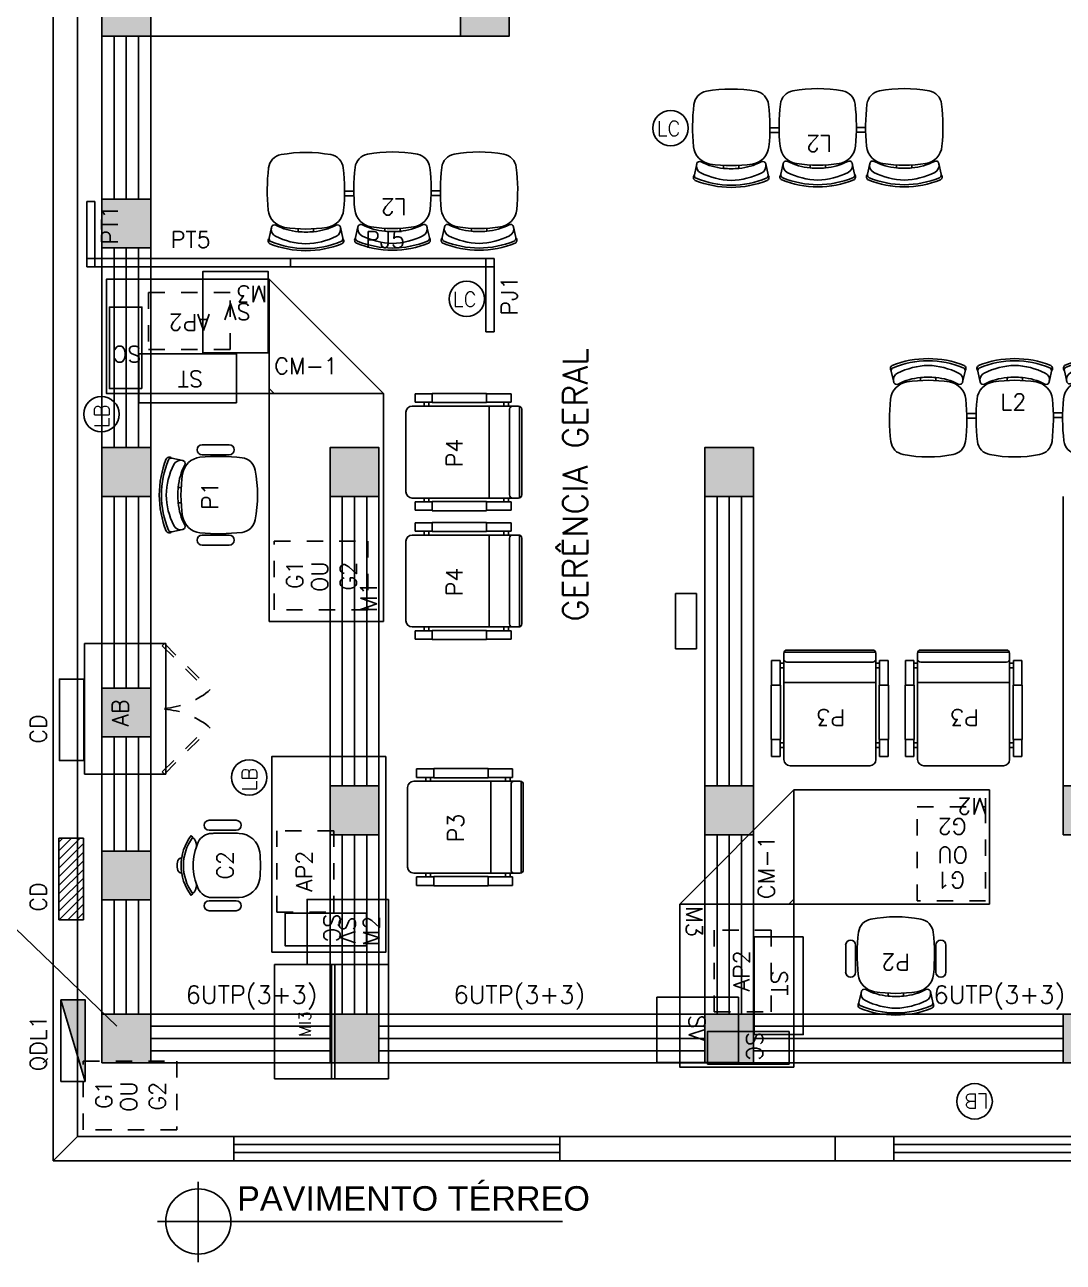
# Model space of a CAD drawing. Extents: x 16 to 124, y 36 to 90.
# Drawn here: x 102.78 to 109.15, y 65.18 to 72.77 of the extents above; entities that cross this region are included whole.
import ezdxf

# ---------------------------------------------------------------- set-up
doc = ezdxf.new("R2010")
doc.units = 0
doc.header["$LTSCALE"] = 0.02
doc.linetypes.add('HIDDEN', pattern=[0.375, 0.25, -0.125])
doc.linetypes.add('HIDDEN2', pattern=[0.1875, 0.125, -0.0625])
doc.layers.get('0').update_dxf_attribs({"linetype": 'CONTINUOUS'})
for name, color, linetype in [('42-TEXTO', 1, 'CONTINUOUS'), ('ACESSORIOS', 6, 'CONTINUOUS'), ('BLOCOS', 1, 'CONTINUOUS'), ('CADEIRAS', 6, 'CONTINUOUS'), ('CAIXAS', 7, 'CONTINUOUS'), ('CANALETAS', 4, 'CONTINUOUS'), ('CODIGO', 6, 'CONTINUOUS'), ('DIVBIOMBO', 3, 'CONTINUOUS'), ('EL-ELETRODUTO', 2, 'CONTINUOUS'), ('ESQUADRIA', 1, 'CONTINUOUS'), ('MESAS', 1, 'CONTINUOUS'), ('PAREDES', 7, 'CONTINUOUS'), ('PISO', 6, 'CONTINUOUS'), ('TEXTO', 7, 'CONTINUOUS')]:
    doc.layers.add(name, color=color, linetype=linetype)
doc.styles.add('COTAS', font='romans.shx', dxfattribs={"width": 0.75})
doc.styles.add('PAVIM', font='swiss.ttf')
doc.styles.add('ROMANS', font='simplex.shx')

# ---------------------------------------------------------------- blocks, each defined once
blk = doc.blocks.new('MI3')
at = {"layer": 'MESAS'}
for p, q in [((0.7, 0), (0, 0)), ((0, -0.7), (0, 0)), ((0.7, -0.7), (0.7, 0)), ((0.7, -0.35), (0, -0.35)), ((0.7, -0.37), (0, -0.37)), ((0.7, -0.7), (0, -0.7))]:
    blk.add_line(p, q, dxfattribs=at)
at = {"layer": 'CODIGO', "style": 'ROMANS'}
blk.add_text('MI3', height=0.07, dxfattribs=at).set_placement((0.2581, -0.2223, -0.64))
blk = doc.blocks.new('CM-1')
at = {"layer": 'MESAS'}
blk.add_lwpolyline([(-0.03, 0.7), (-0.03, 0.03), (0, 0), (0.67, 0)], close=True, dxfattribs=at)
at = {"layer": 'CODIGO', "style": 'ROMANS'}
blk.add_text('CM-1', height=0.1, dxfattribs=at).set_placement((0.0001, 0.1187))
blk = doc.blocks.new('G1OUG2')
at = {"layer": 'ACESSORIOS', "linetype": 'HIDDEN'}
blk.add_lwpolyline([(0, 0), (-0.42, 0), (-0.42, 0.575), (0, 0.575)], close=True, dxfattribs=at)
at = {"layer": 'CODIGO', "style": 'ROMANS'}
for s, p in [('G1', (-0.2929, 0.3982)), ('OU', (-0.3119, 0.245)), ('G2', (-0.3024, 0.0697))]:
    blk.add_text(s, height=0.1, dxfattribs=at).set_placement(p)
blk = doc.blocks.new('SV')
at = {"layer": 'ACESSORIOS'}
blk.add_lwpolyline([(0, 0), (0, -0.5), (0.4, -0.5), (0.4, 0)], close=True, dxfattribs=at)
at = {"layer": 'CODIGO', "style": 'ROMANS'}
blk.add_text('SV', height=0.1, dxfattribs=at).set_placement((0.107, -0.3031))
blk = doc.blocks.new('SC')
at = {"layer": 'ACESSORIOS'}
blk.add_lwpolyline([(0, 0), (0, -0.5), (0.2, -0.5), (0.2, 0)], close=True, dxfattribs=at)
at = {"layer": 'CODIGO', "style": 'ROMANS'}
blk.add_text('SC', height=0.1, dxfattribs=at).set_placement((0.0035, -0.2615))
blk = doc.blocks.new('A$C33302E0F')
at = {"layer": 'CADEIRAS'}
for p, q in [((0.1848, 0.4548), (0.1848, 0.4727)), ((0.2788, 0.4548), (0.2788, 0.4727)), ((0.7159, 0.4548), (0.7159, 0.4727)), ((0.8099, 0.4548), (0.8099, 0.4727)), ((1.247, 0.4578), (1.247, 0.4757)), ((1.341, 0.4578), (1.341, 0.4757)), ((0.4682, 0.2529), (0.5265, 0.2529)), ((0.4682, 0.2529), (0.4779, 0.2529)), ((0.9994, 0.2559), (1.0576, 0.2559)), ((0.4692, 0.2247), (0.5256, 0.2247)), ((1.0003, 0.2277), (1.0567, 0.2277))]:
    blk.add_line(p, q, dxfattribs=at)
for points in [[(0.4584, 0.5138, 0.481357), (0.4531, 0.5465, 0.097119), (0.2318, 0.5891, 0.097119), (0.0105, 0.5465, 0.481357), (0.0052, 0.5138)], [(0.1848, 0.4727, 0.100785), (0.0473, 0.4327, -0.49505), (0.0202, 0.4453), (0.0055, 0.5121, -0.365963), (0.0168, 0.5335, -0.0944), (0.2318, 0.5761, -0.0944), (0.4468, 0.5335, -0.365963), (0.4581, 0.5121), (0.4434, 0.4453, -0.49505), (0.4163, 0.4327, 0.100785), (0.2788, 0.4727, 0.100785)], [(0.444, 0.448, 0.344642), (0.419, 0.5003, 0.1068), (0.2318, 0.5474, 0.1068), (0.0446, 0.5003, 0.344642), (0.0196, 0.448)], [(0.9895, 0.5138, 0.481357), (0.9842, 0.5465, 0.097119), (0.7629, 0.5891, 0.097119), (0.5417, 0.5465, 0.481357), (0.5363, 0.5138)], [(0.7159, 0.4727, 0.100785), (0.5784, 0.4327, -0.49505), (0.5513, 0.4453), (0.5366, 0.5121, -0.365963), (0.548, 0.5335, -0.0944), (0.7629, 0.5761, -0.0944), (0.9779, 0.5335, -0.365963), (0.9892, 0.5121), (0.9746, 0.4453, -0.49505), (0.9475, 0.4327, 0.100785), (0.8099, 0.4727, 0.100785)], [(0.9752, 0.448, 0.344642), (0.9501, 0.5003, 0.1068), (0.7629, 0.5474, 0.1068), (0.5758, 0.5003, 0.344642), (0.5507, 0.448)], [(1.5206, 0.5168, 0.481357), (1.5153, 0.5495, 0.097119), (1.294, 0.5921, 0.097119), (1.0728, 0.5495, 0.481357), (1.0675, 0.5168)], [(1.247, 0.4757, 0.100785), (1.1095, 0.4357, -0.49505), (1.0824, 0.4483), (1.0677, 0.5151, -0.365963), (1.0791, 0.5365, -0.0944), (1.294, 0.5791, -0.0944), (1.509, 0.5365, -0.365963), (1.5203, 0.5151), (1.5057, 0.4483, -0.49505), (1.4786, 0.4357, 0.100785), (1.341, 0.4757, 0.100785)], [(1.5063, 0.451, 0.344642), (1.4812, 0.5032, 0.1068), (1.294, 0.5504, 0.1068), (1.1069, 0.5032, 0.344642), (1.0818, 0.451)]]:
    blk.add_lwpolyline(points, format="xyb", dxfattribs=at)
for points in [[(0.1008, 0.4459, 0.340817), (0.0005, 0.3401, 0.05523), (0.0028, 0.0813, 0.328643), (0.0792, 0, 0.09095), (0.3844, 0, 0.328643), (0.4608, 0.0813, 0.05523), (0.4631, 0.3401, 0.340817), (0.3628, 0.4459, 0.077917)], [(0.6319, 0.4459, 0.340817), (0.5316, 0.3401, 0.05523), (0.5339, 0.0813, 0.328643), (0.6103, 0, 0.09095), (0.9156, 0, 0.328643), (0.9919, 0.0813, 0.05523), (0.9942, 0.3401, 0.340817), (0.894, 0.4459, 0.077917)], [(1.163, 0.4489, 0.340817), (1.0627, 0.343, 0.05523), (1.065, 0.0843, 0.328643), (1.1414, 0.003, 0.09095), (1.4467, 0.003, 0.328643), (1.523, 0.0843, 0.05523), (1.5254, 0.343, 0.340817), (1.4251, 0.4489, 0.077917)]]:
    blk.add_lwpolyline(points, format="xyb", close=True, dxfattribs=at)
for centre in [(0.2318, -0.0397), (0.7629, -0.0397), (1.294, -0.0367)]:
    blk.add_arc(centre, 0.5146, 84.75947, 95.24053, dxfattribs=at)
at = {"layer": 'CODIGO', "style": 'ROMANS'}
blk.add_text('L2', height=0.1, dxfattribs=at).set_placement((0.6757, 0.2737))
blk = doc.blocks.new('AP2')
at = {"layer": 'ACESSORIOS', "linetype": 'HIDDEN'}
blk.add_lwpolyline([(0, 0), (0, -0.35), (0.5, -0.35), (0.5, 0)], close=True, dxfattribs=at)
at = {"layer": 'CODIGO', "style": 'ROMANS'}
blk.add_text('AP2', height=0.1, dxfattribs=at).set_placement((0.1246, -0.2173))
blk = doc.blocks.new('C2')
at = {"layer": 'CADEIRAS'}
for p, q in [((-0.1982, -0.0915), (-0.2039, -0.084)), ((-0.1822, -0.1051), (-0.1916, -0.0924)), ((0.141, -0.1051), (0.1505, -0.0924)), ((0.1571, -0.0915), (0.1627, -0.084)), ((-0.2978, -0.3612), (-0.2978, -0.1947)), ((-0.2367, -0.3612), (-0.2367, -0.1947)), ((0.1956, -0.3612), (0.1956, -0.1947)), ((0.2567, -0.3612), (0.2567, -0.1947)), ((-0.218, -0.3574), (-0.218, -0.237)), ((0.1768, -0.237), (0.1768, -0.3574))]:
    blk.add_line(p, q, dxfattribs=at)
for centre, radius, start, end in [((-0.0206, -0.3284), 0.329, 86.41668, 93.58332), ((-0.0206, -0.3284), 0.3055, 53.1301, 126.8699), ((-0.0206, -0.3284), 0.2914, 54.0396, 125.9604), ((-0.0394, -0.0281), 0.0282, 93.58332, 176.62809), ((-0.0018, -0.0281), 0.0282, 3.37191, 86.41668), ((-0.1236, -0.2134), 0.094, 114.93883, 178.30739), ((-0.1944, -0.0887), 0.0047, 216.8699, 305.9604), ((-0.1458, -0.0545), 0.0623, 234.34051, 285.73963), ((-0.0206, -0.435), 0.3384, 90, 114.93883), ((-0.0206, -0.435), 0.3384, 65.06117, 90), ((0.1047, -0.0545), 0.0623, 254.26037, 305.65949), ((0.0825, -0.2134), 0.094, 1.69261, 65.06117), ((0.1533, -0.0887), 0.0047, 234.0396, 323.1301), ((-0.2672, -0.1947), 0.0306, 0, 180), ((0.675, -0.237), 0.893, 178.30739, 180), ((-0.7162, -0.237), 0.893, 0, 1.69261), ((0.2261, -0.1947), 0.0306, 0, 180), ((-0.2672, -0.3612), 0.0306, 180, 0), ((0.487, -0.3574), 0.705, 180, 181.72928), ((-0.0861, -0.3747), 0.1316, 181.72928, 263.15503), ((0.045, -0.3747), 0.1316, 276.84497, 358.27072), ((-0.5282, -0.3574), 0.705, 358.27072, 360), ((0.2261, -0.3612), 0.0306, 180, 0), ((-0.0206, 0.1713), 0.6815, 263.15503, 270), ((-0.0206, 0.1713), 0.6815, 270, 276.84497)]:
    blk.add_arc(centre, radius, start, end, dxfattribs=at)
at = {"layer": 'CODIGO', "style": 'ROMANS'}
blk.add_text('C2', height=0.1, dxfattribs=at).set_placement((-0.1076, -0.3426))
blk = doc.blocks.new('P1')
at = {"layer": 'CADEIRAS'}
for p, q in [((0, 0), (0, 0.0179)), ((0.094, 0), (0.094, 0.0179)), ((-0.2599, -0.2945), (-0.2599, -0.128)), ((-0.1988, -0.2945), (-0.1988, -0.128)), ((0.2939, -0.2945), (0.2939, -0.128)), ((0.355, -0.2945), (0.355, -0.128))]:
    blk.add_line(p, q, dxfattribs=at)
for points in [[(0.2736, 0.059, 0.481357), (0.2683, 0.0917, 0.097119), (0.047, 0.1343, 0.097119), (-0.1743, 0.0917, 0.481357), (-0.1796, 0.059)], [(0, 0.0179, 0.100785), (-0.1375, -0.0221, -0.49505), (-0.1646, -0.0095), (-0.1793, 0.0573, -0.365963), (-0.168, 0.0787, -0.0944), (0.047, 0.1213, -0.0944), (0.262, 0.0787, -0.365963), (0.2733, 0.0573), (0.2586, -0.0095, -0.49505), (0.2315, -0.0221, 0.100785), (0.094, 0.0179, 0.100785)], [(0.2592, -0.0068, 0.344642), (0.2342, 0.0454, 0.1068), (0.047, 0.0925, 0.1068), (-0.1402, 0.0454, 0.344642), (-0.1652, -0.0068)]]:
    blk.add_lwpolyline(points, format="xyb", dxfattribs=at)
blk.add_lwpolyline([(-0.084, -0.0089, 0.340817), (-0.1843, -0.1148, 0.05523), (-0.182, -0.3735, 0.328643), (-0.1056, -0.4548, 0.09095), (0.1996, -0.4548, 0.328643), (0.276, -0.3735, 0.05523), (0.2783, -0.1148, 0.340817), (0.178, -0.0089, 0.077917)], format="xyb", close=True, dxfattribs=at)
for centre, radius, start, end in [((0.047, -0.4945), 0.5146, 84.75947, 95.24053), ((-0.2294, -0.128), 0.0306, 0, 180), ((0.3245, -0.128), 0.0306, 0, 180), ((-0.2294, -0.2945), 0.0306, 180, 0), ((0.3245, -0.2945), 0.0306, 180, 0)]:
    blk.add_arc(centre, radius, start, end, dxfattribs=at)
at = {"layer": 'CODIGO', "style": 'ROMANS'}
blk.add_text('P1', height=0.1, dxfattribs=at).set_placement((-0.0456, -0.2262))
blk = doc.blocks.new('AB')
at = {"layer": 'CODIGO', "linetype": 'HIDDEN2'}
for p, q in [((0, -0.491), (0.281, -0.7729)), ((0.0127, -0.4782), (0.2937, -0.7602)), ((0.7873, -0.4782), (0.5063, -0.7602)), ((0.8, -0.491), (0.519, -0.7729)), ((0.281, -0.7729), (0.2937, -0.7602)), ((0.519, -0.7729), (0.5063, -0.7602))]:
    blk.add_line(p, q, dxfattribs=at)
for centre, start, end in [((-0.0946, -0.4559), 321.91991, 355.92269), ((0.8946, -0.4559), 184.07731, 218.08009)]:
    blk.add_arc(centre, 0.4933, start, end, dxfattribs=at)
at = {"layer": 'MESAS'}
for p, q in [((0, 0), (0.8, 0)), ((0, 0), (0, -0.5)), ((0.8, 0), (0.8, -0.5)), ((0, -0.5), (0.013, -0.5)), ((0.013, -0.5), (0.782, -0.5)), ((0.782, -0.5), (0.8, -0.5)), ((0.8, -0.5), (0.787, -0.5))]:
    blk.add_line(p, q, dxfattribs=at)
at = {"layer": 'MESAS', "linetype": 'HIDDEN2'}
for p, q in [((0.0127, -0.4782), (0, -0.491)), ((0.7873, -0.4782), (0.8, -0.491))]:
    blk.add_line(p, q, dxfattribs=at)
at = {"layer": 'CODIGO', "style": 'ROMANS'}
blk.add_text('AB', height=0.1, dxfattribs=at).set_placement((0.291, -0.2702))
blk = doc.blocks.new('LB')
at = {"layer": 'ACESSORIOS'}
blk.add_circle((0, 0), 0.1086, dxfattribs=at)
at = {"layer": 'CODIGO', "style": 'ROMANS'}
blk.add_text('LB', height=0.09, dxfattribs=at).set_placement((-0.0855, -0.047))
blk = doc.blocks.new('ST')
at = {"layer": 'ACESSORIOS'}
blk.add_lwpolyline([(0, 0), (0, -0.3), (0.6, -0.3), (0.6, 0)], close=True, dxfattribs=at)
at = {"layer": 'CODIGO', "style": 'ROMANS'}
blk.add_text('ST', height=0.1, dxfattribs=at).set_placement((0.2067, -0.1973))
blk = doc.blocks.new('M3')
at = {"layer": 'MESAS'}
blk.add_lwpolyline([(0, 0), (0, 0.7), (1, 0.7), (1, 0)], close=True, dxfattribs=at)
at = {"layer": 'CODIGO', "style": 'ROMANS'}
blk.add_text('M3', height=0.1, dxfattribs=at).set_placement((0.0126, 0.0393))
blk = doc.blocks.new('M2')
at = {"layer": 'MESAS'}
blk.add_lwpolyline([(0, 0), (0, 0.7), (1.2, 0.7), (1.2, 0)], close=True, dxfattribs=at)
at = {"layer": 'CODIGO', "style": 'ROMANS'}
blk.add_text('M2', height=0.1, dxfattribs=at).set_placement((0.0072, 0.0501))
blk = doc.blocks.new('P3')
at = {"layer": 'CADEIRAS'}
for p, q in [((0, 0), (0, -0.1057)), ((0, 0), (0.0517, 0)), ((0.0517, 0), (0.0517, -0.1057)), ((0.0752, -0.6353), (0.0752, 0.0183)), ((0.1128, 0.0559), (0.6016, 0.0559)), ((0.6392, -0.6353), (0.6392, 0.0183)), ((0.6627, 0), (0.7144, 0)), ((0.6627, 0), (0.6627, -0.1057)), ((0.7144, 0), (0.7144, -0.1057)), ((0.0517, -0.0557), (0.0752, -0.0557)), ((0.6392, -0.0557), (0.6627, -0.0557)), ((-0.0023, -0.4387), (-0.0023, -0.1057)), ((-0.0023, -0.1057), (0.054, -0.1057)), ((0.0517, -0.0839), (0.0752, -0.0839)), ((0.054, -0.4387), (0.054, -0.1057)), ((0.6392, -0.0839), (0.6627, -0.0839)), ((0.6604, -0.1057), (0.7167, -0.1057)), ((0.6604, -0.4387), (0.6604, -0.1057)), ((0.7167, -0.4387), (0.7167, -0.1057)), ((-0.0023, -0.4387), (0.054, -0.4387)), ((0, -0.4387), (0, -0.5891)), ((0.0517, -0.4387), (0.0517, -0.5891)), ((0.0752, -0.4545), (0.6392, -0.4545)), ((0.6604, -0.4387), (0.7167, -0.4387)), ((0.6627, -0.4387), (0.6627, -0.5891)), ((0.7144, -0.4387), (0.7144, -0.5891)), ((0, -0.5891), (0.0517, -0.5891)), ((0.0517, -0.5448), (0.0752, -0.5448)), ((0.0517, -0.573), (0.0752, -0.573)), ((0.6204, -0.5792), (0.094, -0.5792)), ((0.6627, -0.5448), (0.6392, -0.5448)), ((0.6627, -0.573), (0.6392, -0.573)), ((0.6627, -0.5891), (0.7144, -0.5891)), ((0.6381, -0.6416), (0.0763, -0.6416)), ((0.6204, -0.6541), (0.094, -0.6541))]:
    blk.add_line(p, q, dxfattribs=at)
for centre, radius, start, end in [((0.1128, 0.0183), 0.0376, 90, 180), ((0.6016, 0.0183), 0.0376, 0, 90), ((0.094, -0.598), 0.0188, 90, 180), ((0.6204, -0.598), 0.0188, 0, 90), ((0.094, -0.6353), 0.0188, 180, 270), ((0.6204, -0.6353), 0.0188, 270, 0)]:
    blk.add_arc(centre, radius, start, end, dxfattribs=at)
at = {"layer": 'CODIGO', "style": 'ROMANS'}
blk.add_text('P3', height=0.1, dxfattribs=at).set_placement((0.2635, -0.2902))
blk = doc.blocks.new('P2')
at = {"layer": 'CADEIRAS'}
for p, q in [((0, 0), (0, 0.0179)), ((0.094, 0), (0.094, 0.0179)), ((-0.2599, -0.2945), (-0.2599, -0.128)), ((-0.1988, -0.2945), (-0.1988, -0.128)), ((0.2939, -0.2945), (0.2939, -0.128)), ((0.355, -0.2945), (0.355, -0.128))]:
    blk.add_line(p, q, dxfattribs=at)
for points in [[(0.2736, 0.059, 0.481357), (0.2683, 0.0917, 0.097119), (0.047, 0.1343, 0.097119), (-0.1743, 0.0917, 0.481357), (-0.1796, 0.059)], [(0, 0.0179, 0.100785), (-0.1375, -0.0221, -0.49505), (-0.1646, -0.0095), (-0.1793, 0.0573, -0.365963), (-0.168, 0.0787, -0.0944), (0.047, 0.1213, -0.0944), (0.262, 0.0787, -0.365963), (0.2733, 0.0573), (0.2586, -0.0095, -0.49505), (0.2315, -0.0221, 0.100785), (0.094, 0.0179, 0.100785)], [(0.2592, -0.0068, 0.344642), (0.2342, 0.0454, 0.1068), (0.047, 0.0925, 0.1068), (-0.1402, 0.0454, 0.344642), (-0.1652, -0.0068)]]:
    blk.add_lwpolyline(points, format="xyb", dxfattribs=at)
blk.add_lwpolyline([(-0.084, -0.0089, 0.340817), (-0.1843, -0.1148, 0.05523), (-0.182, -0.3735, 0.328643), (-0.1056, -0.4548, 0.09095), (0.1996, -0.4548, 0.328643), (0.276, -0.3735, 0.05523), (0.2783, -0.1148, 0.340817), (0.178, -0.0089, 0.077917)], format="xyb", close=True, dxfattribs=at)
for centre, radius, start, end in [((0.047, -0.4945), 0.5146, 84.75947, 95.24053), ((-0.2294, -0.128), 0.0306, 0, 180), ((0.3245, -0.128), 0.0306, 0, 180), ((-0.2294, -0.2945), 0.0306, 180, 0), ((0.3245, -0.2945), 0.0306, 180, 0)]:
    blk.add_arc(centre, radius, start, end, dxfattribs=at)
at = {"layer": 'CODIGO', "style": 'ROMANS'}
blk.add_text('P2', height=0.1, dxfattribs=at).set_placement((-0.0398, -0.2408))
blk = doc.blocks.new('LC')
at = {"layer": 'ACESSORIOS'}
blk.add_circle((0, 0), 0.1086, dxfattribs=at)
at = {"layer": 'CODIGO', "style": 'ROMANS'}
blk.add_text('LC', height=0.09, dxfattribs=at).set_placement((-0.0855, -0.047))

msp = doc.modelspace()

# ---------------------------------------------------------------- hatches: boundary and pattern name
at = {"layer": 'CAIXAS'}
for color, points in [(5, [(103.55348, 72.7031), (103.55348, 73.0031), (103.25348, 73.0031), (103.25348, 72.7031)]), (5, [(105.75348, 72.7031), (105.75348, 73.0031), (105.45348, 73.0031), (105.45348, 72.7031)]), (4, [(103.55348, 71.4031), (103.55348, 71.7031), (103.25348, 71.7031), (103.25348, 71.4031)]), (4, [(103.55348, 69.8781), (103.55348, 70.1781), (103.25348, 70.1781), (103.25348, 69.8781)]), (4, [(104.95348, 69.8781), (104.95348, 70.1781), (104.65348, 70.1781), (104.65348, 69.8781)]), (4, [(107.25348, 69.8781), (107.25348, 70.1781), (106.95348, 70.1781), (106.95348, 69.8781)]), (5, [(103.55348, 68.4031), (103.55348, 68.7031), (103.25348, 68.7031), (103.25348, 68.4031)]), (4, [(104.95348, 67.8031), (104.95348, 68.1031), (104.65348, 68.1031), (104.65348, 67.8031)]), (4, [(107.25348, 67.8031), (107.25348, 68.1031), (106.95348, 68.1031), (106.95348, 67.8031)]), (4, [(109.45348, 67.8031), (109.45348, 68.1031), (109.15348, 68.1031), (109.15348, 67.8031)]), (5, [(103.55348, 67.4031), (103.55348, 67.7031), (103.25348, 67.7031), (103.25348, 67.4031)]), (256, [(103.15154, 66.29025), (103.15154, 66.79025), (103.00154, 66.79025)]), (5, [(103.55348, 66.4031), (103.55348, 66.7031), (103.25348, 66.7031), (103.25348, 66.4031)]), (5, [(104.95348, 66.4031), (104.95348, 66.7031), (104.65348, 66.7031), (104.65348, 66.4031)]), (5, [(107.25348, 66.4031), (107.25348, 66.7031), (106.95348, 66.7031), (106.95348, 66.4031)]), (5, [(109.45348, 66.4031), (109.45348, 66.7031), (109.15348, 66.7031), (109.15348, 66.4031)])]:
    msp.add_hatch(color=color, dxfattribs=at).paths.add_polyline_path(points)
h = msp.add_hatch(dxfattribs=at)
h.set_pattern_fill('ANSI31', color=256, scale=0.3, angle=180, style=0)
h.set_pattern_definition([(225, (176.994296, 37.393534), (0.026516504, -0.026516504), [])])
h.paths.add_polyline_path([(103.06945, 67.28172), (103.13979, 67.28172), (103.13979, 67.78172), (103.06945, 67.78172)])
h.paths.add_polyline_path([(102.98979, 67.28172), (103.06945, 67.28172), (103.06945, 67.78172), (102.98979, 67.78172)])

# ---------------------------------------------------------------- linework, layer by layer
at = {"layer": 'CADEIRAS'}
for p, q in [((105.17564, 70.50787), (105.2813, 70.50787)), ((105.17564, 70.45617), (105.17564, 70.50787)), ((105.17564, 70.45617), (105.2813, 70.45617)), ((105.23139, 70.43267), (105.23139, 70.45617)), ((105.25959, 70.43267), (105.25959, 70.45617)), ((105.61437, 70.51018), (105.2813, 70.51018)), ((105.2813, 70.45387), (105.2813, 70.51018)), ((105.61437, 70.45387), (105.2813, 70.45387)), ((105.61437, 70.45387), (105.61437, 70.51018)), ((105.61437, 70.50787), (105.76478, 70.50787)), ((105.61437, 70.45617), (105.76478, 70.45617)), ((105.72041, 70.45617), (105.72041, 70.43267)), ((105.74861, 70.45617), (105.74861, 70.43267)), ((105.76478, 70.45617), (105.76478, 70.50787)), ((105.11973, 69.90627), (105.11973, 70.39507)), ((105.81094, 70.43267), (105.15733, 70.43267)), ((105.63016, 69.86867), (105.63016, 70.43267)), ((105.75482, 70.41387), (105.75482, 69.88747)), ((105.81729, 70.43157), (105.81729, 69.86978)), ((105.82974, 70.41387), (105.82974, 69.88747)), ((105.81094, 69.86867), (105.15733, 69.86867)), ((105.17564, 69.79347), (105.17564, 69.84517)), ((105.17564, 69.84517), (105.2813, 69.84517)), ((105.23139, 69.84517), (105.23139, 69.86867)), ((105.25959, 69.84517), (105.25959, 69.86867)), ((105.61437, 69.84748), (105.2813, 69.84748)), ((105.2813, 69.79117), (105.2813, 69.84748)), ((105.61437, 69.79117), (105.61437, 69.84748)), ((105.61437, 69.84517), (105.76478, 69.84517)), ((105.72041, 69.84517), (105.72041, 69.86867)), ((105.74861, 69.84517), (105.74861, 69.86867)), ((105.76478, 69.79347), (105.76478, 69.84517)), ((105.17564, 69.79347), (105.2813, 69.79347)), ((105.61437, 69.79117), (105.2813, 69.79117)), ((105.61437, 69.79347), (105.76478, 69.79347)), ((105.17564, 69.717), (105.2813, 69.717)), ((105.17564, 69.6653), (105.17564, 69.717)), ((105.61437, 69.7193), (105.2813, 69.7193)), ((105.2813, 69.66299), (105.2813, 69.7193)), ((105.61437, 69.66299), (105.61437, 69.7193)), ((105.61437, 69.717), (105.76478, 69.717)), ((105.76478, 69.6653), (105.76478, 69.717)), ((105.81094, 69.6418), (105.15733, 69.6418)), ((105.17564, 69.6653), (105.2813, 69.6653)), ((105.23139, 69.6418), (105.23139, 69.6653)), ((105.25959, 69.6418), (105.25959, 69.6653)), ((105.61437, 69.66299), (105.2813, 69.66299)), ((105.61437, 69.6653), (105.76478, 69.6653)), ((105.63016, 69.0778), (105.63016, 69.6418)), ((105.72041, 69.6653), (105.72041, 69.6418)), ((105.74861, 69.6653), (105.74861, 69.6418)), ((105.75482, 69.623), (105.75482, 69.0966)), ((105.81729, 69.64069), (105.81729, 69.0789)), ((105.82974, 69.623), (105.82974, 69.0966)), ((105.11973, 69.1154), (105.11973, 69.6042)), ((105.81094, 69.0778), (105.15733, 69.0778)), ((105.17564, 69.0026), (105.17564, 69.0543)), ((105.17564, 69.0543), (105.2813, 69.0543)), ((105.23139, 69.0543), (105.23139, 69.0778)), ((105.25959, 69.0543), (105.25959, 69.0778)), ((105.61437, 69.0566), (105.2813, 69.0566)), ((105.2813, 69.00029), (105.2813, 69.0566)), ((105.61437, 69.00029), (105.61437, 69.0566)), ((105.61437, 69.0543), (105.76478, 69.0543)), ((105.72041, 69.0543), (105.72041, 69.0778)), ((105.74861, 69.0543), (105.74861, 69.0778)), ((105.76478, 69.0026), (105.76478, 69.0543)), ((105.17564, 69.0026), (105.2813, 69.0026)), ((105.61437, 69.00029), (105.2813, 69.00029)), ((105.61437, 69.0026), (105.76478, 69.0026))]:
    msp.add_line(p, q, dxfattribs=at)
for centre, radius, start, end in [((105.15733, 70.39507), 0.0376, 90, 180), ((105.77362, 70.41387), 0.0188, 90, 180), ((105.81094, 70.41387), 0.0188, 0, 90), ((105.15733, 69.90627), 0.0376, 180, 270), ((105.77362, 69.88747), 0.0188, 180, 270), ((105.81094, 69.88747), 0.0188, 270, 0), ((105.15733, 69.6042), 0.0376, 90, 180), ((105.77362, 69.623), 0.0188, 90, 180), ((105.81094, 69.623), 0.0188, 0, 90), ((105.15733, 69.1154), 0.0376, 180, 270), ((105.77362, 69.0966), 0.0188, 180, 270), ((105.81094, 69.0966), 0.0188, 270, 0)]:
    msp.add_arc(centre, radius, start, end, dxfattribs=at)
at = {"layer": 'CAIXAS'}
msp.add_line((103.15154, 66.29025), (103.00154, 66.79025), dxfattribs=at)
for points in [[(103.25348, 72.7031), (103.25348, 73.0031), (103.55348, 73.0031), (103.55348, 72.7031)], [(105.45348, 72.7031), (105.45348, 73.0031), (105.75348, 73.0031), (105.75348, 72.7031)], [(103.25348, 71.4031), (103.25348, 71.7031), (103.55348, 71.7031), (103.55348, 71.4031)], [(103.25348, 69.8781), (103.25348, 70.1781), (103.55348, 70.1781), (103.55348, 69.8781)], [(104.65348, 69.8781), (104.65348, 70.1781), (104.95348, 70.1781), (104.95348, 69.8781)], [(106.95348, 69.8781), (106.95348, 70.1781), (107.25348, 70.1781), (107.25348, 69.8781)], [(103.14317, 68.25845), (102.99317, 68.25845), (102.99317, 68.75845), (103.14317, 68.75845)], [(103.25348, 68.4031), (103.25348, 68.7031), (103.55348, 68.7031), (103.55348, 68.4031)], [(104.65348, 67.8031), (104.65348, 68.1031), (104.95348, 68.1031), (104.95348, 67.8031)], [(106.95348, 67.8031), (106.95348, 68.1031), (107.25348, 68.1031), (107.25348, 67.8031)], [(109.15348, 67.8031), (109.15348, 68.1031), (109.45348, 68.1031), (109.45348, 67.8031)], [(103.13979, 67.28172), (102.98979, 67.28172), (102.98979, 67.78172), (103.13979, 67.78172)], [(103.25348, 67.4031), (103.25348, 67.7031), (103.55348, 67.7031), (103.55348, 67.4031)], [(103.15154, 66.29025), (103.00154, 66.29025), (103.00154, 66.79025), (103.15154, 66.79025)], [(103.25348, 66.4031), (103.25348, 66.7031), (103.55348, 66.7031), (103.55348, 66.4031)], [(104.65348, 66.4031), (104.65348, 66.7031), (104.95348, 66.7031), (104.95348, 66.4031)], [(106.95348, 66.4031), (106.95348, 66.7031), (107.25348, 66.7031), (107.25348, 66.4031)], [(109.15348, 66.4031), (109.15348, 66.7031), (109.45348, 66.7031), (109.45348, 66.4031)]]:
    msp.add_lwpolyline(points, close=True, dxfattribs=at)
at = {"layer": 'CANALETAS'}
for p, q in [((103.25348, 72.7031), (103.25348, 71.7031)), ((103.32848, 72.7031), (103.32848, 71.7031)), ((103.40348, 72.7031), (103.40348, 71.7031)), ((103.47848, 72.7031), (103.47848, 71.7031)), ((103.55348, 72.7031), (105.45348, 72.7031)), ((103.55348, 72.7031), (103.55348, 71.7031)), ((103.25348, 71.4031), (103.25348, 70.1781)), ((103.32848, 71.4031), (103.32848, 70.1781)), ((103.40348, 71.4031), (103.40348, 70.1781)), ((103.47848, 71.4031), (103.47848, 70.1781)), ((103.55348, 71.4031), (103.55348, 70.1781)), ((103.25348, 68.7031), (103.25348, 69.8781)), ((103.32848, 68.7031), (103.32848, 69.8781)), ((103.40348, 68.7031), (103.40348, 69.8781)), ((103.47848, 68.7031), (103.47848, 69.8781)), ((103.55348, 68.7031), (103.55348, 69.8781)), ((104.65348, 68.1031), (104.65348, 69.8781)), ((104.72848, 68.1031), (104.72848, 69.8781)), ((104.80348, 68.1031), (104.80348, 69.8781)), ((104.87848, 68.1031), (104.87848, 69.8781)), ((104.95348, 68.1031), (104.95348, 69.8781)), ((106.95348, 68.1031), (106.95348, 69.8781)), ((107.02848, 68.1031), (107.02848, 69.8781)), ((107.10348, 68.1031), (107.10348, 69.8781)), ((107.17848, 68.1031), (107.17848, 69.8781)), ((107.25348, 68.1031), (107.25348, 69.8781)), ((109.15348, 68.1031), (109.15348, 69.8781)), ((103.25348, 67.7031), (103.25348, 68.4031)), ((103.32848, 67.7031), (103.32848, 68.4031)), ((103.40348, 67.7031), (103.40348, 68.4031)), ((103.47848, 67.7031), (103.47848, 68.4031)), ((103.55348, 67.7031), (103.55348, 68.4031)), ((104.65348, 66.7031), (104.65348, 67.8031)), ((104.72848, 66.7031), (104.72848, 67.8031)), ((104.80348, 66.7031), (104.80348, 67.8031)), ((104.87848, 66.7031), (104.87848, 67.8031)), ((104.95348, 66.7031), (104.95348, 67.8031)), ((106.95348, 66.7031), (106.95348, 67.8031)), ((107.02848, 66.7031), (107.02848, 67.8031)), ((107.10348, 66.7031), (107.10348, 67.8031)), ((107.17848, 66.7031), (107.17848, 67.8031)), ((107.25348, 66.7031), (107.25348, 67.8031)), ((103.25348, 66.7031), (103.25348, 67.4031)), ((103.32848, 66.7031), (103.32848, 67.4031)), ((103.40348, 66.7031), (103.40348, 67.4031)), ((103.47848, 66.7031), (103.47848, 67.4031)), ((103.55348, 66.7031), (103.55348, 67.4031)), ((103.55348, 66.7031), (104.65348, 66.7031)), ((104.95348, 66.7031), (106.95348, 66.7031)), ((107.25348, 66.7031), (109.15348, 66.7031)), ((103.55348, 66.6281), (104.65348, 66.6281)), ((104.95348, 66.6281), (106.95348, 66.6281)), ((107.25348, 66.6281), (109.15348, 66.6281)), ((103.55348, 66.5531), (104.65348, 66.5531)), ((104.95348, 66.5531), (106.95348, 66.5531)), ((107.25348, 66.5531), (109.15348, 66.5531)), ((103.55348, 66.4781), (104.65348, 66.4781)), ((104.95348, 66.4781), (106.95348, 66.4781)), ((107.25348, 66.4781), (109.15348, 66.4781)), ((103.55348, 66.4031), (104.65348, 66.4031)), ((104.95348, 66.4031), (106.95348, 66.4031)), ((107.25348, 66.4031), (109.15348, 66.4031)), ((102.95348, 65.8031), (103.10348, 65.9531))]:
    msp.add_line(p, q, dxfattribs=at)
at = {"layer": 'DIVBIOMBO'}
for p, q in [((103.16038, 71.68735), (103.16038, 71.28735)), ((103.16038, 71.68735), (103.21038, 71.68735)), ((103.21038, 71.68735), (103.21038, 71.28735)), ((104.41038, 71.33735), (103.16038, 71.33735)), ((103.16038, 71.28735), (104.41038, 71.28735)), ((104.41038, 71.33735), (104.41038, 71.28735))]:
    msp.add_line(p, q, dxfattribs=at)
at = {"layer": 'DIVBIOMBO', "color": 250}
for p, q in [((104.41038, 71.33735), (105.61038, 71.33735)), ((104.41038, 71.28735), (105.61038, 71.28735)), ((105.66038, 71.33735), (105.61038, 71.33735)), ((105.61038, 70.88735), (105.61038, 71.33735)), ((105.61038, 71.28735), (105.66038, 71.28735)), ((105.66038, 71.33735), (105.66038, 70.88735)), ((105.66038, 70.88735), (105.61038, 70.88735))]:
    msp.add_line(p, q, dxfattribs=at)
at = {"layer": 'EL-ELETRODUTO'}
msp.add_line((103.34469, 66.62992), (102.25071, 67.68273), dxfattribs=at)
at = {"layer": 'ESQUADRIA'}
for p, q in [((104.06348, 65.9531), (106.06348, 65.9531)), ((104.06348, 65.9031), (106.06348, 65.9031)), ((108.11348, 65.9531), (110.11348, 65.9531)), ((108.11348, 65.9031), (110.11348, 65.9031)), ((104.06348, 65.8531), (106.06348, 65.8531)), ((108.11348, 65.8531), (110.11348, 65.8531)), ((104.06348, 65.8031), (106.06348, 65.8031)), ((108.11348, 65.8031), (110.11348, 65.8031))]:
    msp.add_line(p, q, dxfattribs=at)
at = {"layer": 'MESAS'}
for p, q in [((104.28102, 70.51039), (104.98102, 70.51039)), ((104.28102, 69.11039), (104.28102, 70.51039)), ((104.98102, 70.51039), (104.98102, 69.11039)), ((104.98102, 69.11039), (104.28102, 69.11039))]:
    msp.add_line(p, q, dxfattribs=at)
msp.add_lwpolyline([(104.29597, 67.08223), (104.29597, 68.28223), (104.99597, 68.28223), (104.99597, 67.08223)], close=True, dxfattribs=at)
at = {"layer": 'PAREDES'}
for p, q in [((102.95348, 65.8031), (102.95348, 78.3631)), ((103.10348, 65.9531), (103.10348, 78.2131)), ((106.77281, 69.28396), (106.90281, 69.28396)), ((106.77281, 68.94396), (106.77281, 69.28396)), ((106.90281, 68.94396), (106.90281, 69.28396)), ((106.77281, 68.94396), (106.90281, 68.94396)), ((103.10348, 65.9531), (104.06348, 65.9531)), ((104.06348, 65.8031), (104.06348, 65.9531)), ((106.06337, 65.9531), (107.75348, 65.9531)), ((106.06337, 65.8031), (106.06337, 65.9531)), ((107.75348, 65.9531), (108.11348, 65.9531)), ((107.75348, 65.9531), (107.75348, 65.8031)), ((108.11348, 65.9531), (108.11348, 65.8031)), ((102.95348, 65.8031), (104.06348, 65.8031)), ((106.06337, 65.8031), (107.75348, 65.8031)), ((107.75348, 65.8031), (108.11348, 65.8031))]:
    msp.add_line(p, q, dxfattribs=at)
at = {"layer": 'PISO'}
for p, q in [((103.84523, 65.67396), (103.84523, 65.18069)), ((103.59523, 65.43069), (106.08073, 65.43069))]:
    msp.add_line(p, q, dxfattribs=at)
at = {"layer": 'TEXTO'}
msp.add_circle((103.84523, 65.43069), 0.2, dxfattribs=at)

# ---------------------------------------------------------------- block references
for name, p, rotation in [('M3', (104.28102, 71.21039), 180), ('SV', (104.27316, 70.75881), 180), ('AP2', (104.04055, 70.78002), 180), ('SC', (103.4993, 70.53977), 180), ('ST', (104.08037, 70.45274), 180), ('LB', (103.2506, 70.38311), 90), ('G1OUG2', (104.88559, 69.60389), 90), ('AB', (103.14611, 68.17576), 90), ('P3', (108.07834, 68.28234), 180), ('P3', (108.89907, 68.28234), 180), ('LB', (104.15695, 68.15496), 90), ('P3', (105.18528, 67.49245), 90), ('CM-1', (107.49987, 67.40828), 89.99999999999999), ('M2', (108.69987, 68.07828), 180), ('G1OUG2', (108.25707, 67.9735), 180), ('C2', (103.71683, 67.63526), 90), ('AP2', (104.3277, 67.32807), 90), ('SV', (105.01284, 67.4066), 270), ('M3', (106.79987, 67.37828), 270), ('SC', (104.87729, 67.32271), 270), ('AP2', (107.01153, 66.71706), 90), ('ST', (107.55751, 67.17763), 270), ('SV', (107.15951, 66.80647), 270), ('SC', (107.47048, 66.59656), 270), ('G1OUG2', (103.71361, 66.41392), 90), ('LB', (108.6096, 66.16782), 180)]:
    msp.add_blockref(name, p, dxfattribs=dict(rotation=rotation))
msp.add_blockref('CM-1', (104.31102, 70.51039))
at = {"layer": 'BLOCOS'}
for p in [(106.74351, 72.1377), (105.49242, 71.09011)]:
    msp.add_blockref('LC', p, dxfattribs=at)
for name, p, rotation in [('P1', (103.74015, 69.84024), 90), ('P2', (108.17315, 66.83136), 180), ('MI3', (104.31284, 66.3066), 90)]:
    msp.add_blockref(name, p, dxfattribs=dict(at, rotation=rotation))
at = {"layer": 'PAREDES', "rotation": 180}
for p in [(108.40976, 72.36679), (105.79975, 71.9782)]:
    msp.add_blockref('A$C33302E0F', p, dxfattribs=at)
at = {"layer": 'PAREDES'}
msp.add_blockref('A$C33302E0F', (108.09255, 70.13496), dxfattribs=at)

# ---------------------------------------------------------------- texts
at = {"layer": '42-TEXTO', "style": 'ROMANS'}
for p in [(103.76798, 66.76783), (105.41139, 66.76783), (108.35688, 66.76783)]:
    msp.add_text('6UTP(3+3)', height=0.109031, dxfattribs=at).set_placement(p)
at = {"layer": 'CODIGO', "style": 'ROMANS'}
for s, p in [('PT1', (103.3513, 71.42265)), ('PJ1', (105.80315, 70.9873)), ('P4', (105.46587, 70.05695)), ('P4', (105.46587, 69.26608)), ('M1', (104.94026, 69.1683)), ('M2', (104.95768, 67.11868))]:
    msp.add_text(s, height=0.1, rotation=90, dxfattribs=at).set_placement(p)
for s, p in [('PT5', (103.6763, 71.40429)), ('PJ5', (104.8696, 71.40429))]:
    msp.add_text(s, height=0.1, dxfattribs=at).set_placement(p)
at = {"layer": 'PISO', "style": 'PAVIM'}
msp.add_text('PAVIMENTO TÉRREO', height=0.15, dxfattribs=at).set_placement((104.08331, 65.49735))
at = {"layer": 'TEXTO'}
for s, height, style, p in [('GERÊNCIA GERAL', 0.15, 'COTAS', (106.23273, 69.11131)), ('CD', 0.1, 'ROMANS', (102.91269, 68.36221)), ('CD', 0.1, 'ROMANS', (102.91269, 67.33118)), ('QDL1', 0.1, 'ROMANS', (102.91269, 66.35255))]:
    msp.add_text(s, height=height, rotation=90, dxfattribs=dict(at, style=style)).set_placement(p)

doc.saveas('drawing.dxf')
